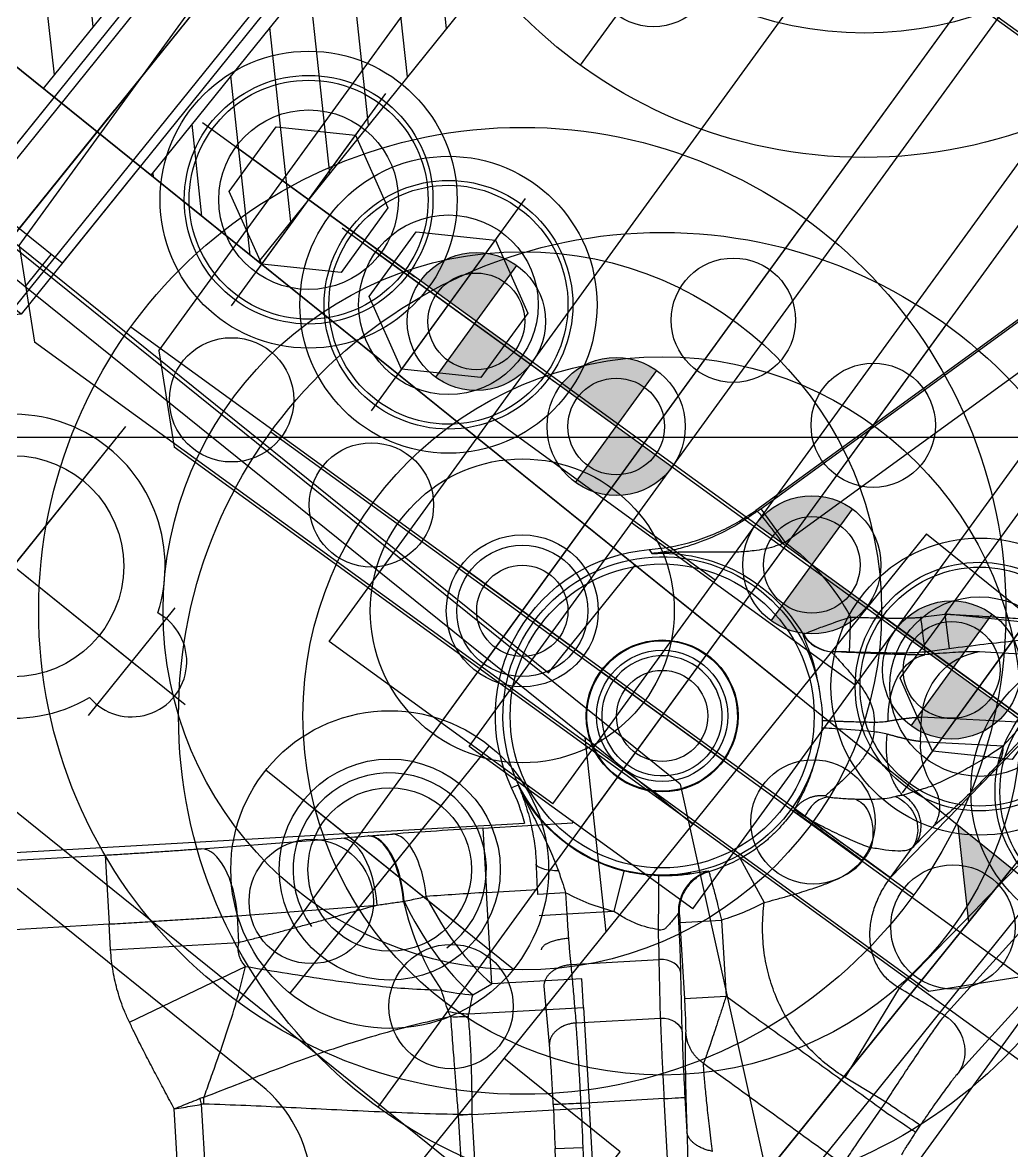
# Model space of a CAD drawing. Header units: millimetres. Extents: x 10462777 to 22643323, y 453826 to 1389191.
# Drawn here: x 11287821.9 to 11287893.5, y 585017.6 to 585099.3 of the extents above; entities that cross this region are included whole.
import ezdxf
from ezdxf.enums import TextEntityAlignment as Align

# ---------------------------------------------------------------- set-up
doc = ezdxf.new("R2010")
doc.units = ezdxf.units.MM
doc.header["$LTSCALE"] = 200
doc.header["$MEASUREMENT"] = 0
for name, pattern in [('CENTER', [2, 1.25, -0.25, 0.25, -0.25]), ('HIDDEN', [3.75, 2.5, -1.25]), ('PHANTOM', [2.5, 1.25, -0.25, 0.25, -0.25, 0.25, -0.25])]:
    doc.linetypes.add(name, pattern=pattern)
doc.layers.get('0').update_dxf_attribs({"linetype": 'CONTINUOUS'})
for name, color, linetype in [('1', 1, 'CENTER'), ('1 Center', 1, 'CENTER'), ('BOM', 6, 'CONTINUOUS'), ('BOM-T', 4, 'CONTINUOUS'), ('CENTER', 1, 'CONTINUOUS'), ('CL', 3, 'CONTINUOUS'), ('DR1438-001-003-000', 7, 'CONTINUOUS'), ('DR1438-001-003-001', 7, 'CONTINUOUS'), ('DR1438-001-004-000', 7, 'CONTINUOUS'), ('DR1438-001-008-000', 7, 'CONTINUOUS'), ('DR1438-001-009-000', 7, 'CONTINUOUS'), ('DR1501-002-005-002', 7, 'CONTINUOUS'), ('HIDDEN', 7, 'HIDDEN'), ('HL', 2, 'HIDDEN'), ('THIN', 3, 'CONTINUOUS')]:
    doc.layers.add(name, color=color, linetype=linetype)
doc.layers.add('LAYOUT', color=8, linetype='CONTINUOUS', lineweight=25)
doc.styles.get("Standard").update_dxf_attribs({"font": 'SYMBOL'})

# ---------------------------------------------------------------- blocks, each defined once
blk = doc.blocks.new('A$C0CF62632')
at = {"layer": '1 Center', "ltscale": 0.5}
blk.add_line((0, 457.593), (981.751, 457.593), dxfattribs=at)
blk.add_line((0, 457.593), (981.751, 457.593), dxfattribs=at)
blk = doc.blocks.new('A$C33154A40')
at = {"layer": 'DR1438-001-003-001'}
h = blk.add_hatch(color=256, dxfattribs=at)
h.paths.add_polyline_path([(62, 32.561), (62, 27.561), (67, 27.561)])
h.paths.add_polyline_path([(104, 32.561), (99, 27.561), (104, 27.561)])
at = {"layer": 'DR1438-001-003-000'}
for p, q in [((12, 27.561, 41.999), (104, 27.561, 41.999)), ((104, 27.561, 41.999), (104, 2.561, 41.999)), ((62, 25.061, 41.999), (104, 25.061, 41.999))]:
    blk.add_line(p, q, dxfattribs=at)
at = {"layer": 'DR1438-001-003-001'}
for p, q in [((62, 122.561, 41.999), (62, 27.561, 41.999)), ((94, 122.561, 41.999), (94, 62.561, 41.999)), ((104, 122.561, 41.999), (104, 27.561, 41.999)), ((94, 62.561, 41.999), (104, 62.561, 41.999)), ((104, 32.561, 41.999), (99, 27.561, 41.999)), ((62, 27.561, 41.999), (104, 27.561, 41.999)), ((62, 27.561, 41.999), (104, 27.561, 41.999))]:
    blk.add_line(p, q, dxfattribs=at)
at = {"layer": 'DR1438-001-003-001', "color": 1, "linetype": 'CENTER'}
for p, q in [((75.7, 86.001, 41.999), (75.7, 109.269, 41.999)), ((87.562, 97.561, 41.999), (64.945, 97.561, 41.999)), ((75.7, 69.561, 41.999), (75.7, 55.561, 41.999)), ((68.7, 62.561, 41.999), (82.7, 62.561, 41.999))]:
    blk.add_line(p, q, dxfattribs=at)
at = {"layer": 'DR1438-001-003-001'}
for centre, radius in [((75.7, 97.561, 41.999), 8), ((75.7, 62.561, 41.999), 5.917)]:
    blk.add_circle(centre, radius, dxfattribs=at)
at = {"layer": 'DR1438-001-003-001', "color": 2, "linetype": 'HIDDEN'}
blk.add_arc((75.7, 62.561, 41.999), 7, 255, 165, dxfattribs=at)
blk = doc.blocks.new('A$C62312D5F')
at = {"layer": 'DR1438-001-004-000'}
for p, q in [((93.7, 50.061, 41.999), (93.7, 145.061, 41.999)), ((57.7, 60.061, 41.999), (57.7, 135.061, 41.999)), ((93.7, 50.061, 41.999), (73.7, 25.061, 41.999))]:
    blk.add_line(p, q, dxfattribs=at)
at = {"layer": 'DR1438-001-004-000', "color": 1, "linetype": 'CENTER'}
for p, q in [((75.7, 81.561, 41.999), (75.7, 110.561, 41.999)), ((62.7, 97.561, 41.999), (88.7, 97.561, 41.999)), ((80.7, 86.561, 41.999), (70.7, 86.561, 41.999))]:
    blk.add_line(p, q, dxfattribs=at)
at = {"layer": 'DR1438-001-004-000', "color": 1}
for p, q in [((75.7, 74.061, 41.999), (75.7, 51.061, 41.999)), ((64.2, 62.561, 41.999), (87.2, 62.561, 41.999))]:
    blk.add_line(p, q, dxfattribs=at)
at = {"layer": 'DR1438-001-004-000'}
for centre, radius in [((75.7, 97.561, 41.999), 8), ((75.7, 62.561, 41.999), 11.5), ((75.7, 62.561, 41.999), 8)]:
    blk.add_circle(centre, radius, dxfattribs=at)
at = {"layer": 'DR1438-001-004-000', "color": 0}
blk.add_arc((75.7, 97.561, 41.999), 11, 290.95136, 249.04864, dxfattribs=at)
at = {"layer": 'DR1438-001-004-000'}
for centre, radius, start, end in [((75.7, 86.561, 41.999), 4, 169.52432, 10.47568), ((47.7, 60.061, 41.999), 10, 270, 0)]:
    blk.add_arc(centre, radius, start, end, dxfattribs=at)
at = {"layer": 'DR1438-001-003-000'}
blk.add_blockref('A$C33154A40', (0, 0), dxfattribs=at)
blk = doc.blocks.new('A$C64415E36')
at = {"layer": 'DR1438-001-009-000'}
h = blk.add_hatch(dxfattribs=at)
h.set_pattern_fill('ANSI31', color=3)
h.set_pattern_definition([(45, (-38823.7765, -495.9302), (-2.24506403, 2.24506403), [])])
h.paths.add_polyline_path([(0, 100), (0, 90), (25, 90), (25, 100)])
h.paths.add_polyline_path([(0, 20), (25, 20), (25, 80), (0, 80)])
h.paths.add_polyline_path([(25, 0), (25, 10), (0, 10), (0, 0)])
for p, q in [((0, 0), (0, 100)), ((25, 0), (0, 0))]:
    blk.add_line(p, q, dxfattribs=at)
at = {"layer": 'DR1438-001-009-000', "color": 2, "linetype": 'HIDDEN'}
for p, q in [((25, 20), (0, 20)), ((25, 10), (0, 10))]:
    blk.add_line(p, q, dxfattribs=at)
at = {"layer": 'DR1438-001-009-000', "color": 1, "linetype": 'CENTER'}
blk.add_line((0, 15), (25, 15), dxfattribs=at)
blk = doc.blocks.new('MCLBM1')
at = {"layer": 'BOM', "color": 0}
blk.add_circle((0, 0), 0.5, dxfattribs=at)
at = {"flags": 10}
blk.add_attdef('BM', text='', height=0.5, dxfattribs=at).set_placement((0, 0), align=Align.MIDDLE)
at = {"flags": 9}
for tag, p in [('NAME', (0, -1)), ('ENAME', (0, -2)), ('SPEC', (0, -3)), ('MATERIAL', (0, -4)), ('REMARK', (0, -5)), ('WEIGHT', (0, -6)), ('PRICE', (0, -7)), ('USER1', (0, -8)), ('USER2', (0, -9)), ('USER3', (0, -10)), ('USER4', (0, -11)), ('USER5', (0, -12)), ('USER6', (0, -13))]:
    blk.add_attdef(tag, p, '', height=0.5, dxfattribs=at)
blk = doc.blocks.new('A$C655773BF')
for p, q in [((0.5, 2), (0.5, 15)), ((62.323, 12.5), (62.323, 4.5)), ((10, 8.066), (8, 10.066)), ((10, 6.934), (8, 8.934))]:
    blk.add_line(p, q)
for points in [[(10, 17), (11.6, 17), (11.6, 0), (10, 0)], [(8, 16.2), (10, 16.2), (10, 0.8), (8, 0.8)], [(8, 2), (0.5, 2), (0, 2.5), (0, 14.5), (0.5, 15), (8, 15)]]:
    blk.add_lwpolyline(points, close=True)
blk.add_lwpolyline([(11.6, 12.5), (62.323, 12.5), (63, 11.823), (63, 5.177), (62.323, 4.5), (11.6, 4.5)])
at = {"layer": 'CENTER'}
for q in [(5.732, 8.5), (63, 8.5)]:
    blk.add_line((0, 8.5), q, dxfattribs=at)
at = {"layer": 'HIDDEN'}
blk.add_line((4, 11.5), (4, 5.5), dxfattribs=at)
for points in [[(0, 11.5), (4, 11.5), (5.732, 8.5), (5.732, 8.5), (4, 5.5), (0, 5.5)], [(0, 10), (4, 10)], [(4, 7), (0, 7)]]:
    blk.add_lwpolyline(points, dxfattribs=at)
at = {"layer": 'THIN'}
for p, q in [((11.6, 11.823), (63, 11.823)), ((11.6, 5.177), (63, 5.177))]:
    blk.add_line(p, q, dxfattribs=at)
at = {"layer": 'BOM'}
for p in [(10.8, 15.3), (9, 14.66), (2.88, 13.833)]:
    blk.add_blockref('MCLBM1', p, dxfattribs=at)
at = {"layer": 'BOM-T', "color": 4}
blk.add_text('M8X1.25-55L', height=0.6, dxfattribs=at).set_placement((3.48, 13.533), align=Align.MIDDLE_LEFT)
blk = doc.blocks.new('A$C63343886')
at = {"layer": 'DR1438-001-008-000'}
for p, q in [((622.734, 434.645, 41.999), (622.734, 584.645, 41.999)), ((634.734, 434.645, 41.999), (634.734, 584.645, 41.999)), ((622.734, 444.645, 41.999), (612.734, 434.645, 41.999)), ((649.734, 434.645, 41.999), (542.734, 434.645, -18.028)), ((649.734, 434.645, 41.999), (649.734, 414.645, 41.999)), ((649.734, 414.645, 30.746), (600.234, 414.645, -8))]:
    blk.add_line(p, q, dxfattribs=at)
at = {"layer": 'DR1438-001-008-000', "color": 2, "linetype": 'HIDDEN'}
for p, q in [((634.734, 503.645, 41.999), (625.734, 503.645, 41.999)), ((625.734, 495.645, 41.999), (625.734, 503.645, 41.999)), ((622.734, 496.645, 41.999), (625.734, 496.645, 41.999)), ((634.734, 495.645, 41.999), (625.734, 495.645, 41.999))]:
    blk.add_line(p, q, dxfattribs=at)
at = {"layer": 'DR1438-001-008-000', "color": 1, "linetype": 'CENTER'}
blk.add_line((620.734, 499.645, 41.999), (636.734, 499.645, 41.999), dxfattribs=at)
at = {"layer": 'DR1438-001-008-000', "color": 2, "linetype": 'HIDDEN', "elevation": -18.028}
blk.add_lwpolyline([(583.484, 434.645), (583.484, 423.845), (600.984, 423.845), (600.984, 434.645)], dxfattribs=at)
at = {"rotation": 180}
blk.add_blockref('A$C655773BF', (683.334, 508.145, 41.514), dxfattribs=at)
at = {"layer": 'DR1438-001-003-000'}
blk.add_blockref('A$C62312D5F', (530.734, 387.084, -41.999), dxfattribs=at)
at = {"layer": 'DR1438-001-009-000'}
blk.add_blockref('A$C64415E36', (634.734, 484.645, 41.999), dxfattribs=at)
blk = doc.blocks.new('A$C321A0869')
at = {"layer": '1', "color": 155, "linetype": 'Continuous'}
for p, q in [((377.622, 286.023), (364.742, 246.381)), ((364.961, 246.689), (377.352, 284.823)), ((380.218, 283.892), (367.828, 245.758)), ((380.218, 283.892), (380.218, 248.347)), ((388.848, 250.838), (383.855, 247.596)), ((378.934, 247.128), (380.218, 248.347)), ((380.218, 248.347), (381.947, 246.525)), ((364.961, 246.689), (367.828, 245.758)), ((380.663, 245.306), (381.947, 246.525)), ((380.782, 245.123), (380.663, 245.306)), ((389.516, 245.383), (383.254, 241.316)), ((388.255, 230.607), (390.414, 245.777)), ((389.516, 245.383), (389.245, 243.116)), ((389.998, 244.065), (389.727, 241.798)), ((384.209, 239.846), (389.245, 243.116)), ((398.701, 238.074), (397.284, 224.823)), ((401.949, 235.354), (400.532, 222.103)), ((401.949, 206.072), (401.949, 235.354)), ((388.255, 230.607), (388.255, 233.265)), ((385.906, 230.607), (388.255, 230.607)), ((362.55, 230.365), (363.649, 230.365)), ((373.45, 230.365), (372.351, 230.365)), ((378.643, 225.329), (381.915, 223.781)), ((394.103, 216.965), (393.474, 224.505)), ((377.83, 219.022), (380.165, 220.932)), ((380.165, 220.932), (383.669, 216.648)), ((362.267, 216.165), (367.324, 220.304)), ((367.324, 220.304), (367.22, 220.431)), ((372.36, 219.652), (373.497, 216.858)), ((377.354, 219.483), (377.425, 219.484)), ((377.83, 219.022), (381.335, 214.738)), ((364.51, 218.214), (325.019, 185.891)), ((373.497, 216.858), (370.854, 214.696)), ((383.669, 216.648), (381.335, 214.738)), ((397.516, 217.25), (394.103, 216.965)), ((397.537, 216.648), (397.516, 217.25)), ((400.528, 217.358), (400.549, 216.756)), ((362.267, 216.165), (365.225, 212.552)), ((369.867, 215.902), (368.311, 214.629)), ((369.867, 215.902), (370.854, 214.696)), ((373.222, 211.918), (378.183, 215.977)), ((380.749, 212.594), (378.183, 215.977)), ((382.61, 212.701), (380.043, 216.085)), ((365.225, 212.552), (368.092, 214.898)), ((370.854, 214.696), (369.298, 213.423)), ((369.422, 207.423), (365.225, 212.552)), ((376.013, 208.719), (380.749, 212.594)), ((374.479, 211.562), (369.422, 207.423)), ((375.795, 209.954), (374.479, 211.562)), ((346.656, 202.993), (354.386, 209.56)), ((369.358, 204.686), (375.795, 209.954)), ((375.795, 209.954), (380.407, 204.319)), ((385.559, 208.984), (387.139, 207.053)), ((384.392, 208.029), (379.727, 204.213)), ((393.279, 197.167), (384.392, 208.029)), ((351.619, 200.598), (359.349, 207.165)), ((368.765, 205.975), (369.422, 207.423)), ((373.829, 198.935), (380.407, 204.319)), ((398.505, 182.208), (380.407, 204.319)), ((380.126, 200.473), (381.705, 201.718)), ((381.705, 201.718), (385.668, 196.693)), ((352.842, 199.104), (351.619, 200.598)), ((384.089, 195.448), (380.126, 200.473)), ((345.648, 193.216), (352.842, 199.104)), ((373.829, 198.935), (373.059, 198.304)), ((391.927, 176.823), (373.829, 198.935)), ((323.818, 184.223), (341.298, 198.53)), ((341.298, 198.53), (344.463, 194.663)), ((349.834, 189.767), (354.252, 197.973)), ((391.155, 176.195), (373.059, 198.304)), ((326.983, 180.356), (344.463, 194.663)), ((345.648, 193.216), (344.463, 194.663)), ((376.643, 164.7), (357.547, 188.03)), ((375.085, 163.461), (356.146, 186.6))]:
    blk.add_line(p, q, dxfattribs=at)
at = {"layer": '1', "color": 155, "linetype": 'Continuous', "extrusion": (0, 0, -1)}
for radius, start, end in [(15.394, 89.35894, 116.31723), (11.52, 157.86089, 134.53279), (11.774, 50.36092, 113.98689), (12.072, 298.51518, 49.58255), (5.45, 0, 180), (5.45, 180, 0), (4.351, 180, 0), (11.774, 205.32162, 217.33686), (15.394, 205.32171, 217.79241), (11.566, 247.8558, 298.30286), (14.582, 247.85479, 262.6435)]:
    blk.add_arc((-368, 230.365), radius, start, end, dxfattribs=at)
at = {"layer": '1', "color": 155, "linetype": 'Continuous'}
blk.add_arc((368, 230.365), 4.351, 0, 180, dxfattribs=at)
for centre, major_axis, ratio, start_param, end_param in [((387.314, 243.953), (-2.74, 4.219), 0.962309, 0.190372, 1.570796), ((388.269, 242.482), (2.74, -4.219), 0.962309, 4.712389, 5.38677), ((362.597, 215.762), (11.549, 9.453), 0.034899, 1.570796, 2.025288), ((378.876, 215.13), (1.202, 0.912), 0.725263, 0.050713, 1.597488), ((360.395, 208.108), (-3.232, 3.815), 0.438738, 4.773952, 6.244339), ((365.445, 212.283), (7.699, 6.302), 0.034899, 1.570796, 2.025288), ((385.736, 209.128), (4.14, -5.059), 0.034899, 3.900241, 4.712328), ((359.034, 206.953), (-3.237, 3.811), 0.461193, 4.728123, 6.243843), ((361.511, 214.838), (11.59, 9.486), 0.034899, 2.044368, 2.050452), ((359.095, 207.005), (-3.236, 3.812), 0.45579, 4.728246, 6.243966), ((357.551, 205.693), (-3.237, 3.811), 0.464773, 4.703868, 6.24376), ((364.81, 213.058), (-9.106, 4.132), 0.425862, 1.438761, 2.282138), ((364.502, 211.184), (7.727, 6.324), 0.034899, 2.044368, 2.050452), ((364.153, 211.61), (-7.774, 6.29), 0.457183, 1.500727, 2.242108), ((364.153, 211.61), (-9.106, 4.132), 0.425862, 1.389599, 2.282138), ((364.153, 211.61), (-9.081, -4.188), 0.716959, 1.524993, 1.754665), ((364.746, 210.321), (-9.089, -4.17), 0.71678, 1.60608, 1.756082), ((364.918, 210.045), (-7.605, -6.493), 0.711986, 1.428133, 1.55601), ((349.821, 199.126), (-3.237, 3.811), 0.464773, 4.703868, 6.24376), ((373.793, 198.978), (-7.913, -6.114), 0.002808, 1.47125, 1.570875), ((356.777, 187.4), (7.846, -6.2), 0.097211, 1.549456, 1.592136), ((356.892, 187.505), (5.63, -8.265), 0.099123, 1.579535, 1.627496)]:
    blk.add_ellipse(centre, major_axis=major_axis, ratio=ratio, start_param=start_param, end_param=end_param, dxfattribs=at)
for points, knots in [([(380.218, 248.347), (380.529, 248.549), (381.095, 248.917), (382.197, 249.628), (383.477, 250.442), (384.88, 251.319), (386.057, 252.038), (386.989, 252.588), (387.665, 252.967), (388.113, 253.193), (388.208, 253.21), (388.255, 253.219)], [0, 0, 0, 0, 0.083326, 0.151672, 0.297407, 0.434564, 0.562079, 0.68028, 0.791298, 0.896614, 1, 1, 1, 1]), ([(374.825, 244.163), (375.184, 244.404), (375.9, 244.89), (376.785, 245.506), (377.485, 246.006), (378.002, 246.385), (378.425, 246.706), (378.741, 246.959), (378.894, 247.09), (378.934, 247.128)], [0, 0, 0, 0, 0.25, 0.5, 0.625, 0.75, 0.875, 0.9375, 1, 1, 1, 1]), ([(378.934, 247.128), (379.373, 246.666), (379.809, 246.206), (380.444, 245.537), (380.641, 245.33), (380.663, 245.306)], [0, 0, 0, 0, 0.5, 0.5, 1, 1, 1, 1]), ([(360.173, 239.556), (360.599, 239.944), (361.444, 240.712), (362.525, 242.025), (363.442, 243.414), (364.197, 244.865), (364.561, 245.879), (364.742, 246.381)], [0, 0, 0, 0, 0.2077, 0.411545, 0.61154, 0.80769, 1, 1, 1, 1]), ([(364.863, 246.384), (364.772, 246.114), (364.58, 245.548), (364.084, 244.34), (363.252, 242.734), (362.277, 241.346), (361.336, 240.24), (360.782, 239.711), (360.489, 239.432)], [0, 0, 0, 0, 0.079428, 0.166971, 0.378119, 0.652245, 0.816326, 1, 1, 1, 1]), ([(364.863, 246.384), (364.906, 246.401), (365.216, 246.337), (366.32, 246.031), (367.075, 245.8), (367.727, 245.59)], [0, 0, 0, 0, 0.5, 0.5, 1, 1, 1, 1]), ([(367.727, 245.59), (367.6, 245.397), (367.341, 245.001), (366.875, 244.456), (366.273, 243.849), (365.49, 243.19), (364.202, 242.231), (362.891, 241.319), (361.536, 240.302), (360.872, 239.75), (360.489, 239.432)], [0, 0, 0, 0, 0.06785, 0.139243, 0.21457, 0.328997, 0.45797, 0.723164, 0.840346, 1, 1, 1, 1]), ([(376.225, 242.078), (377.079, 242.661), (378.326, 243.514), (379.812, 244.585), (380.42, 245.1), (380.663, 245.306)], [0, 0, 0, 0, 0.564953, 0.825736, 1, 1, 1, 1]), ([(380.782, 245.123), (380.747, 245.096), (380.679, 245.045), (380.491, 244.905), (380.182, 244.678), (379.716, 244.349), (378.867, 243.764), (377.381, 242.767), (375.999, 241.861), (375.193, 241.333)], [0, 0, 0, 0, 0.03782, 0.074088, 0.153058, 0.246011, 0.354238, 0.623923, 1, 1, 1, 1]), ([(381.447, 239.665), (380.8, 240.509), (380.271, 241.615), (380.005, 243.685), (380.281, 244.588), (380.782, 245.123)], [0, 0, 0, 0, 0.5, 0.5, 1, 1, 1, 1]), ([(372.802, 241.159), (372.822, 241.197), (372.864, 241.272), (373.049, 241.576), (373.422, 242.159), (373.955, 242.946), (374.439, 243.633), (374.696, 243.986), (374.825, 244.163)], [0, 0, 0, 0, 0.121774, 0.247363, 0.495462, 0.746085, 0.872821, 1, 1, 1, 1]), ([(389.245, 243.116), (388.85, 241.924), (388.443, 240.984), (387.629, 239.257), (387.219, 238.491), (386.808, 237.789)], [0, 0, 0, 0, 0.5, 0.5, 1, 1, 1, 1]), ([(375.193, 241.333), (375.206, 241.346), (375.231, 241.372), (375.326, 241.447), (375.455, 241.544), (375.647, 241.682), (375.906, 241.863), (376.118, 242.006), (376.225, 242.078)], [0, 0, 0, 0, 0.13388, 0.270339, 0.410302, 0.553786, 0.774827, 1, 1, 1, 1]), ([(372.787, 241.122), (372.823, 241.089), (372.895, 241.022), (373.264, 240.797), (373.888, 240.402), (374.828, 239.765), (375.667, 238.972), (376.082, 238.58)], [0, 0, 0, 0, 0.157772, 0.317783, 0.478675, 0.741848, 1, 1, 1, 1]), ([(375.191, 241.325), (375.221, 241.316), (375.281, 241.298), (375.519, 241.245), (375.899, 241.162), (376.494, 241.042), (377.288, 240.861), (378.183, 240.632), (379.111, 240.295), (380.002, 239.825), (380.494, 239.266), (380.701, 239.03)], [0, 0, 0, 0, 0.074587, 0.150733, 0.228472, 0.346186, 0.480494, 0.614614, 0.749911, 0.894774, 1, 1, 1, 1]), ([(381.447, 239.665), (381.467, 239.686), (381.513, 239.733), (381.584, 239.805), (381.658, 239.881), (381.732, 239.955), (381.804, 240.027), (381.875, 240.098), (381.944, 240.166), (382.012, 240.233), (382.08, 240.299), (382.151, 240.368), (382.226, 240.44), (382.303, 240.513), (382.379, 240.585), (382.452, 240.652), (382.518, 240.713), (382.578, 240.768), (382.633, 240.818), (382.683, 240.863), (382.729, 240.903), (382.771, 240.939), (382.809, 240.972), (382.843, 241.001), (382.872, 241.026), (382.898, 241.047), (382.922, 241.067), (382.943, 241.084), (382.964, 241.101), (382.984, 241.117), (383.003, 241.133), (383.023, 241.148), (383.042, 241.163), (383.06, 241.177), (383.078, 241.191), (383.096, 241.204), (383.114, 241.218), (383.132, 241.231), (383.151, 241.245), (383.171, 241.26), (383.194, 241.276), (383.219, 241.293), (383.239, 241.306), (383.251, 241.314), (383.254, 241.316)], [0, 0, 0, 0, 0.024616, 0.056604, 0.087717, 0.118959, 0.150426, 0.181882, 0.212757, 0.243204, 0.274424, 0.307696, 0.344106, 0.38268, 0.421331, 0.458834, 0.494448, 0.528009, 0.559529, 0.589029, 0.616537, 0.642039, 0.665476, 0.686782, 0.705892, 0.72284, 0.738135, 0.752414, 0.7663, 0.780107, 0.793882, 0.807661, 0.821469, 0.835278, 0.84906, 0.862947, 0.877162, 0.892076, 0.908096, 0.925626, 0.945068, 0.966817, 0.991265, 1, 1, 1, 1]), ([(380.701, 239.03), (380.833, 239.132), (381.033, 239.286), (381.277, 239.497), (381.39, 239.609), (381.447, 239.665)], [0, 0, 0, 0, 0.491061, 0.743347, 1, 1, 1, 1]), ([(384.209, 239.846), (384.208, 239.845), (384.196, 239.837), (384.172, 239.822), (384.138, 239.801), (384.104, 239.781), (384.068, 239.761), (384.03, 239.74), (383.991, 239.719), (383.947, 239.696), (383.902, 239.672), (383.855, 239.648), (383.807, 239.624), (383.757, 239.6), (383.705, 239.575), (383.651, 239.549), (383.596, 239.524), (383.539, 239.498), (383.478, 239.471), (383.41, 239.441), (383.335, 239.409), (383.252, 239.373), (383.164, 239.335), (383.075, 239.298), (382.99, 239.263), (382.905, 239.228), (382.821, 239.194), (382.734, 239.16), (382.645, 239.125), (382.555, 239.089), (382.463, 239.054), (382.368, 239.018), (382.272, 238.981), (382.174, 238.944), (382.072, 238.906), (382.002, 238.88), (381.966, 238.866)], [0, 0, 0, 0, 0.003479, 0.03354, 0.06243, 0.090536, 0.118252, 0.145952, 0.173715, 0.2014, 0.229027, 0.256698, 0.284404, 0.3121, 0.339823, 0.367595, 0.395245, 0.422876, 0.451516, 0.482312, 0.515662, 0.551344, 0.587994, 0.623064, 0.655777, 0.687246, 0.718341, 0.749377, 0.780468, 0.811551, 0.842626, 0.87375, 0.904815, 0.935701, 0.96722, 1, 1, 1, 1]), ([(381.082, 238.443), (380.582, 238.142), (379.798, 237.663), (378.464, 236.831), (378.017, 236.542), (377.872, 236.441)], [0, 0, 0, 0, 0.5, 0.5, 1, 1, 1, 1]), ([(381.082, 238.443), (381.167, 238.281), (381.354, 237.928), (381.505, 237.324), (381.589, 236.604), (381.552, 235.807), (381.433, 234.969), (381.297, 234.209), (381.155, 233.544), (381.037, 233), (380.989, 232.767), (380.965, 232.654)], [0, 0, 0, 0, 0.067964, 0.148393, 0.245591, 0.378407, 0.511832, 0.648684, 0.766857, 0.887575, 1, 1, 1, 1]), ([(385.447, 235.954), (385.572, 236.116), (385.839, 236.46), (386.221, 236.982), (386.571, 237.459), (386.73, 237.679), (386.808, 237.789)], [0, 0, 0, 0, 0.225897, 0.481872, 0.743409, 1, 1, 1, 1]), ([(382.779, 233.666), (383.031, 233.839), (383.532, 234.183), (384.166, 234.664), (384.698, 235.124), (384.949, 235.412), (385.074, 235.556)], [0, 0, 0, 0, 0.251189, 0.498717, 0.748731, 1, 1, 1, 1]), ([(385.074, 235.556), (385.131, 235.627), (385.243, 235.766), (385.38, 235.892), (385.447, 235.954)], [0, 0, 0, 0, 0.509982, 1, 1, 1, 1]), ([(385.074, 235.556), (385.712, 235.712), (386.589, 235.609), (387.905, 234.662), (388.244, 233.888), (388.255, 233.265)], [0, 0, 0, 0, 0.5, 0.5, 1, 1, 1, 1]), ([(379.728, 230.535), (379.712, 230.649), (379.68, 230.88), (379.607, 231.428), (379.467, 232.225), (379.221, 233.297), (378.852, 234.243), (378.671, 234.706)], [0, 0, 0, 0, 0.158807, 0.322597, 0.493952, 0.751817, 1, 1, 1, 1]), ([(382.779, 233.666), (383.162, 233.847), (383.82, 233.785), (385.099, 232.889), (385.614, 232.129), (385.832, 231.523)], [0, 0, 0, 0, 0.5, 0.5, 1, 1, 1, 1]), ([(381.204, 232.697), (381.319, 232.759), (381.565, 232.892), (381.98, 233.15), (382.403, 233.417), (382.656, 233.584), (382.779, 233.666)], [0, 0, 0, 0, 0.223684, 0.480353, 0.745612, 1, 1, 1, 1]), ([(388.255, 233.265), (388.223, 233.176), (388.161, 233.004), (387.91, 232.739), (387.494, 232.416), (386.843, 232.023), (386.166, 231.688), (385.832, 231.523)], [0, 0, 0, 0, 0.174938, 0.340392, 0.496385, 0.751893, 1, 1, 1, 1]), ([(381.204, 232.697), (380.984, 232.515), (380.783, 232.23), (380.559, 231.469), (380.543, 230.994), (380.637, 230.529)], [0, 0, 0, 0, 0.5, 0.5, 1, 1, 1, 1]), ([(380.637, 230.529), (380.792, 230.545), (381.133, 230.58), (381.763, 230.664), (382.472, 230.771), (383.437, 230.938), (384.426, 231.145), (385.294, 231.363), (385.658, 231.471), (385.832, 231.523)], [0, 0, 0, 0, 0.112435, 0.248093, 0.373234, 0.498865, 0.749359, 0.879676, 1, 1, 1, 1]), ([(379.728, 230.535), (379.745, 230.522), (379.78, 230.497), (379.968, 230.491), (380.243, 230.502), (380.505, 230.52), (380.637, 230.529)], [0, 0, 0, 0, 0.247804, 0.496921, 0.747618, 1, 1, 1, 1]), ([(393.474, 224.505), (393.356, 224.49), (393.069, 224.466), (392.623, 224.478), (392.142, 224.55), (391.683, 224.678), (391.242, 224.858), (390.822, 225.089), (390.427, 225.367), (390.058, 225.69), (389.719, 226.053), (389.41, 226.456), (389.133, 226.894), (388.892, 227.363), (388.687, 227.859), (388.518, 228.384), (388.388, 228.937), (388.296, 229.524), (388.254, 230.085), (388.252, 230.45), (388.255, 230.607)], [0, 0, 0, 0, 0.04152, 0.100873, 0.156978, 0.212835, 0.268183, 0.323489, 0.37875, 0.433797, 0.488967, 0.544603, 0.600587, 0.656781, 0.71326, 0.770349, 0.828758, 0.88921, 0.952417, 1, 1, 1, 1]), ([(379.729, 230.365), (379.726, 230.158), (379.721, 229.75), (379.672, 229.073), (379.597, 228.48), (379.504, 227.962), (379.368, 227.321), (379.169, 226.622), (378.886, 225.865), (378.723, 225.505), (378.643, 225.329)], [0, 0, 0, 0, 0.115349, 0.227625, 0.389208, 0.46651, 0.541858, 0.780039, 0.891938, 1, 1, 1, 1]), ([(381.915, 223.781), (382.088, 223.992), (382.458, 224.444), (383.124, 225.274), (383.837, 226.21), (384.518, 227.16), (385.038, 227.964), (385.425, 228.661), (385.693, 229.284), (385.863, 229.858), (385.893, 230.241), (385.907, 230.418)], [0, 0, 0, 0, 0.099017, 0.211859, 0.388678, 0.537896, 0.664161, 0.770921, 0.860669, 0.935462, 1, 1, 1, 1]), ([(397.516, 217.25), (397.491, 217.733), (397.438, 218.762), (397.369, 220.345), (397.323, 221.6), (397.292, 222.731), (397.274, 223.611), (397.272, 224.371), (397.28, 224.683), (397.284, 224.823)], [0, 0, 0, 0, 0.147311, 0.313901, 0.49975, 0.578989, 0.749855, 0.888125, 1, 1, 1, 1]), ([(397.284, 224.823), (398.084, 224.872), (398.906, 224.604), (400.113, 223.594), (400.49, 222.857), (400.532, 222.103)], [0, 0, 0, 0, 0.5, 0.5, 1, 1, 1, 1]), ([(374.581, 220.857), (374.711, 220.949), (374.985, 221.144), (375.402, 221.469), (375.836, 221.833), (376.266, 222.227), (376.664, 222.619), (376.988, 222.953), (377.217, 223.187), (377.269, 223.215), (377.296, 223.23)], [0, 0, 0, 0, 0.075335, 0.159631, 0.258874, 0.375314, 0.512272, 0.667132, 0.831401, 1, 1, 1, 1]), ([(377.362, 223.224), (377.351, 223.225), (377.329, 223.227), (377.307, 223.229), (377.296, 223.23)], [0, 0, 0, 0, 0.499703, 1, 1, 1, 1]), ([(377.362, 223.224), (377.387, 223.205), (377.44, 223.166), (377.742, 222.924), (378.242, 222.521), (379.049, 221.861), (379.763, 221.266), (380.165, 220.932)], [0, 0, 0, 0, 0.161933, 0.328853, 0.500772, 0.719079, 1, 1, 1, 1]), ([(374.581, 220.857), (374.221, 220.622), (373.514, 220.159), (372.74, 219.819), (372.36, 219.652)], [0, 0, 0, 0, 0.509132, 1, 1, 1, 1]), ([(376.866, 217.683), (376.435, 218.314), (375.826, 219.189), (374.878, 220.506), (374.613, 220.845), (374.581, 220.857)], [0, 0, 0, 0, 0.5, 0.5, 1, 1, 1, 1]), ([(362.516, 220.181), (362.756, 220.035), (363.219, 219.754), (364.067, 219.157), (365.007, 218.396), (365.906, 217.52), (366.531, 216.826), (366.815, 216.477), (366.935, 216.329)], [0, 0, 0, 0, 0.161284, 0.311234, 0.579072, 0.807317, 0.918139, 1, 1, 1, 1]), ([(362.516, 220.181), (363.113, 219.856), (364.134, 219.301), (365.711, 218.506), (367.124, 217.782), (368.082, 217.162), (368.519, 216.879)], [0, 0, 0, 0, 0.303323, 0.518451, 0.780435, 1, 1, 1, 1]), ([(377.354, 219.483), (377.35, 219.455), (377.342, 219.395), (377.316, 219.08), (377.303, 218.737), (377.286, 218.425), (377.252, 218.155), (377.189, 217.931), (377.06, 217.746), (376.929, 217.703), (376.866, 217.683)], [0, 0, 0, 0, 0.173248, 0.362275, 0.520854, 0.652036, 0.762332, 0.85516, 0.930465, 1, 1, 1, 1]), ([(377.425, 219.484), (377.435, 219.477), (377.455, 219.461), (377.553, 219.351), (377.681, 219.203), (377.78, 219.082), (377.83, 219.022)], [0, 0, 0, 0, 0.246755, 0.496161, 0.747761, 1, 1, 1, 1]), ([(376.866, 217.683), (376.625, 217.566), (376.134, 217.328), (375.32, 217.082), (374.436, 216.91), (373.814, 216.876), (373.497, 216.858)], [0, 0, 0, 0, 0.228847, 0.46761, 0.728174, 1, 1, 1, 1]), ([(378.183, 215.977), (377.99, 216.235), (377.609, 216.741), (377.111, 217.373), (376.866, 217.683)], [0, 0, 0, 0, 0.508433, 1, 1, 1, 1]), ([(368.519, 216.879), (368.202, 216.657), (367.839, 216.451), (367.244, 216.239), (367.026, 216.24), (366.935, 216.329)], [0, 0, 0, 0, 0.5, 0.5, 1, 1, 1, 1]), ([(383.669, 216.648), (383.762, 216.364), (383.946, 215.799), (384.296, 214.715), (384.687, 213.484), (384.976, 212.542), (385.131, 212.016), (385.174, 211.857), (385.195, 211.778)], [0, 0, 0, 0, 0.131384, 0.261635, 0.515726, 0.761005, 0.881932, 1, 1, 1, 1]), ([(400.528, 217.358), (400.488, 217.356), (400.146, 217.344), (399.038, 217.304), (398.279, 217.277), (397.516, 217.25)], [0, 0, 0, 0, 0.5, 0.5, 1, 1, 1, 1]), ([(397.537, 216.648), (398.301, 216.675), (399.06, 216.702), (400.167, 216.742), (400.509, 216.754), (400.549, 216.756)], [0, 0, 0, 0, 0.5, 0.5, 1, 1, 1, 1]), ([(397.686, 211.778), (397.68, 211.846), (397.667, 212.006), (397.644, 212.428), (397.622, 212.977), (397.594, 213.832), (397.564, 215.032), (397.546, 216.136), (397.537, 216.648)], [0, 0, 0, 0, 0.106464, 0.2505, 0.399077, 0.500944, 0.768463, 1, 1, 1, 1]), ([(370.854, 214.696), (371.044, 214.466), (371.424, 214.002), (371.793, 213.566), (371.978, 213.346)], [0, 0, 0, 0, 0.497295, 1, 1, 1, 1]), ([(371.978, 213.346), (372.204, 213.082), (372.66, 212.548), (373.033, 212.129), (373.222, 211.918)], [0, 0, 0, 0, 0.493972, 1, 1, 1, 1]), ([(380.749, 212.594), (380.951, 212.332), (381.351, 211.816), (382.062, 210.915), (382.816, 209.971), (383.598, 209.002), (384.129, 208.351), (384.392, 208.029)], [0, 0, 0, 0, 0.209416, 0.414124, 0.614123, 0.809415, 1, 1, 1, 1]), ([(389.474, 206.997), (389.301, 207.181), (388.923, 207.587), (388.366, 208.187), (387.814, 208.787), (387.305, 209.344), (386.838, 209.861), (386.411, 210.34), (386.024, 210.782), (385.677, 211.185), (385.399, 211.52), (385.253, 211.702), (385.195, 211.778)], [0, 0, 0, 0, 0.08626, 0.191894, 0.294639, 0.3954, 0.495133, 0.594905, 0.696032, 0.799934, 0.908128, 1, 1, 1, 1]), ([(379.727, 204.213), (379.471, 204.532), (378.95, 205.18), (378.168, 206.139), (377.398, 207.073), (376.657, 207.961), (376.23, 208.464), (376.013, 208.719)], [0, 0, 0, 0, 0.187923, 0.381874, 0.581879, 0.787912, 1, 1, 1, 1]), ([(387.139, 207.053), (387.311, 206.84), (387.797, 206.218), (388.587, 205.129), (389.509, 203.742), (390.439, 202.234), (391.378, 200.617), (392.326, 198.915), (392.959, 197.754), (393.279, 197.167), (393.279, 197.167)], [0, 0, 0, 0, 0.073685, 0.211548, 0.356158, 0.508079, 0.667126, 0.831988, 0.999997, 1, 1, 1, 1]), ([(378.152, 202.963), (378.026, 203.121), (377.772, 203.439), (377.267, 204.064), (376.648, 204.819), (376.075, 205.505), (375.655, 205.999), (375.466, 206.218), (375.372, 206.327)], [0, 0, 0, 0, 0.124402, 0.250021, 0.499814, 0.749713, 0.87521, 1, 1, 1, 1]), ([(354.252, 197.973), (355.163, 198.43), (356.981, 199.344), (359.334, 200.541), (361.304, 201.594), (362.964, 202.528), (364.807, 203.631), (366.073, 204.473), (366.737, 204.915)], [0, 0, 0, 0, 0.220773, 0.44113, 0.55708, 0.6873, 0.836035, 1, 1, 1, 1]), ([(373.811, 198.957), (373.543, 199.323), (373.015, 200.043), (372.237, 201.078), (371.356, 202.219), (370.386, 203.431), (369.746, 204.169), (369.428, 204.535)], [0, 0, 0, 0, 0.17242, 0.339375, 0.500881, 0.752204, 1, 1, 1, 1]), ([(368.413, 203.762), (367.894, 203.174), (366.847, 201.987), (364.866, 199.561), (363.007, 197.06), (361.26, 194.503), (359.988, 192.569), (358.706, 190.574), (357.834, 189.219), (357.391, 188.531)], [0, 0, 0, 0, 0.12752, 0.257375, 0.50816, 0.628934, 0.749695, 0.872952, 1, 1, 1, 1]), ([(373.024, 198.348), (372.73, 198.692), (372.15, 199.37), (371.309, 200.359), (370.371, 201.462), (369.363, 202.65), (368.728, 203.393), (368.413, 203.762)], [0, 0, 0, 0, 0.171351, 0.338967, 0.501243, 0.752213, 1, 1, 1, 1]), ([(379.727, 204.213), (379.362, 203.923), (378.938, 203.586), (378.328, 203.101), (378.165, 202.972), (378.152, 202.963)], [0, 0, 0, 0, 0.5, 0.5, 1, 1, 1, 1]), ([(357.391, 188.531), (357.267, 188.956), (357.017, 189.812), (356.532, 191.478), (355.926, 193.476), (355.153, 195.781), (354.554, 197.238), (354.252, 197.973)], [0, 0, 0, 0, 0.130617, 0.26314, 0.514882, 0.755125, 1, 1, 1, 1])]:
    blk.add_open_spline(points, degree=3, knots=knots, dxfattribs=at)
for points, degree in [([(381.947, 246.525), (382.567, 247.113), (383.814, 248.282), (385.566, 249.876), (386.985, 251.101), (387.431, 251.414), (387.473, 251.397)], 3), ([(383.855, 247.596), (383.745, 247.525), (383.485, 247.343), (382.959, 246.942), (382.344, 246.447), (381.613, 245.837), (381.07, 245.372), (380.782, 245.123)], 3), ([(364.742, 246.381), (364.863, 246.384)], 1), ([(364.863, 246.384), (364.912, 246.536), (364.961, 246.689)], 2), ([(367.828, 245.758), (367.794, 245.702), (367.76, 245.646), (367.727, 245.59)], 3), ([(372.787, 241.122), (373.521, 240.797), (374.52, 240.881), (375.191, 241.325)], 3), ([(372.787, 241.122), (372.792, 241.135), (372.797, 241.147), (372.802, 241.159)], 3), ([(372.802, 241.159), (373.584, 240.806), (374.569, 240.929), (375.193, 241.333)], 3), ([(375.193, 241.333), (375.192, 241.332), (375.191, 241.329), (375.19, 241.327), (375.191, 241.326), (375.191, 241.325)], 3), ([(384.209, 239.846), (383.891, 240.336), (383.573, 240.826), (383.254, 241.316)], 3), ([(389.727, 241.798), (389.656, 241.215), (389.503, 240.077), (389.238, 238.469), (388.937, 236.92), (388.71, 235.928), (388.59, 235.442)], 3), ([(393.474, 224.505), (394.259, 230.025), (395.045, 235.545), (395.83, 241.065)], 3), ([(360.173, 239.556), (360.279, 239.514), (360.384, 239.473), (360.489, 239.432)], 3), ([(381.082, 238.443), (380.955, 238.639), (380.828, 238.834), (380.701, 239.03)], 3), ([(381.966, 238.866), (381.665, 238.755), (381.372, 238.603), (381.082, 238.443)], 3), ([(376.082, 238.58), (376.597, 238.042), (377.14, 237.528), (377.566, 236.911)], 3), ([(377.566, 236.911), (377.602, 236.86), (377.672, 236.757), (377.773, 236.6), (377.839, 236.495), (377.872, 236.441)], 3), ([(377.872, 236.441), (378.203, 235.897), (378.435, 235.298), (378.671, 234.706)], 3), ([(388.59, 235.442), (388.494, 235.056), (388.403, 234.243), (388.303, 233.591)], 3), ([(388.303, 233.591), (388.288, 233.494), (388.272, 233.378), (388.255, 233.265)], 3), ([(380.965, 232.654), (380.963, 232.644), (380.965, 232.628), (380.99, 232.619), (381.037, 232.626), (381.108, 232.651), (381.169, 232.68), (381.204, 232.697)], 3), ([(385.832, 231.523), (385.846, 231.422), (385.869, 231.22), (385.894, 230.914), (385.903, 230.71), (385.906, 230.607)], 3), ([(379.728, 230.535), (379.729, 230.478), (379.729, 230.422), (379.729, 230.365)], 3), ([(385.907, 230.418), (385.907, 230.439), (385.908, 230.48), (385.908, 230.543), (385.907, 230.586), (385.906, 230.607)], 3), ([(397.284, 224.823), (396.014, 224.717), (394.744, 224.611), (393.474, 224.505)], 3), ([(377.296, 223.23), (376.477, 222.16), (376.502, 220.527), (377.354, 219.483)], 3), ([(394.103, 216.965), (393.567, 216.921), (392.499, 216.901), (390.908, 217.08), (389.353, 217.465), (387.852, 218.051), (386.425, 218.834), (385.094, 219.807), (383.88, 220.96), (382.802, 222.283), (382.193, 223.264), (381.915, 223.781)], 3), ([(376.375, 222.344), (375.961, 221.916), (375.41, 221.482)], 2), ([(400.532, 222.103), (400.522, 222.014), (400.506, 221.802), (400.487, 221.377), (400.475, 220.86), (400.471, 220.261), (400.474, 219.594), (400.485, 218.877), (400.502, 218.122), (400.518, 217.614), (400.528, 217.358)], 3), ([(362.516, 220.181), (362.423, 220.04), (362.33, 219.899), (362.237, 219.757)], 3), ([(364.525, 218.232), (363.816, 218.805), (363.053, 219.314), (362.237, 219.757)], 3), ([(380.043, 216.085), (379.906, 216.265), (379.613, 216.648), (379.109, 217.294), (378.557, 217.992), (377.967, 218.728), (377.561, 219.229), (377.354, 219.483)], 3), ([(368.519, 216.879), (368.973, 216.557), (369.428, 216.228), (369.867, 215.902)], 3), ([(397.537, 216.648), (392.915, 216.648), (388.292, 216.648), (383.669, 216.648)], 3), ([(400.549, 216.756), (400.554, 216.629), (400.564, 216.38), (400.583, 216.012), (400.604, 215.673), (400.627, 215.371), (400.651, 215.119), (400.675, 214.924), (400.69, 214.839), (400.698, 214.807)], 3), ([(368.311, 214.629), (368.16, 214.813), (367.858, 215.185), (367.395, 215.756), (367.088, 216.138), (366.935, 216.329)], 3), ([(381.335, 214.738), (381.68, 214.316), (382.365, 213.464), (382.785, 212.907), (382.861, 212.79)], 3), ([(380.749, 212.594), (381.36, 213.076), (382.238, 213.126), (382.61, 212.701)], 3), ([(382.861, 212.79), (382.952, 212.648), (383.178, 212.312), (383.657, 211.637), (384.281, 210.787), (385.06, 209.75), (386.002, 208.517), (386.74, 207.564), (387.139, 207.053)], 3), ([(355.93, 210.872), (356.074, 210.994), (356.362, 211.238), (356.795, 211.606), (357.085, 211.851), (357.23, 211.974)], 3), ([(373.222, 211.918), (373.536, 211.559), (374.162, 210.843), (375.093, 209.777), (375.707, 209.071), (376.013, 208.719)], 3), ([(385.195, 211.778), (389.359, 211.778), (393.522, 211.778), (397.686, 211.778)], 3), ([(354.386, 209.56), (354.63, 209.768), (355.122, 210.186), (355.619, 210.608), (355.869, 210.82)], 3), ([(360.781, 208.54), (360.901, 208.675), (361.142, 208.945), (361.504, 209.351), (361.746, 209.622), (361.867, 209.758)], 3), ([(375.372, 206.327), (374.446, 207.393), (373.517, 208.457), (372.586, 209.519)], 3), ([(359.349, 207.165), (359.579, 207.387), (360.04, 207.831), (360.506, 208.28), (360.74, 208.505)], 3), ([(384.391, 208.03), (384.989, 208.519), (385.538, 208.967), (385.559, 208.984)], 3), ([(352.842, 199.104), (353.048, 199.35), (353.457, 199.841), (354.066, 200.579), (354.671, 201.319), (355.268, 202.054), (355.856, 202.784), (356.449, 203.524), (357.069, 204.302), (357.746, 205.153), (358.502, 206.103), (359.058, 206.801), (359.349, 207.165)], 3), ([(369.358, 204.686), (369.262, 204.896), (369.066, 205.321), (368.867, 205.756), (368.765, 205.975)], 3), ([(368.053, 203.957), (367.84, 204.11), (367.407, 204.423), (366.962, 204.748), (366.737, 204.915)], 3), ([(369.428, 204.535), (369.412, 204.552), (369.384, 204.594), (369.365, 204.653), (369.358, 204.686)], 3), ([(368.413, 203.762), (368.352, 203.786), (368.23, 203.843), (368.111, 203.916), (368.053, 203.957)], 3), ([(379.727, 204.213), (380.388, 203.383), (381.048, 202.552), (381.705, 201.718)], 3), ([(341.298, 198.53), (341.61, 198.786), (342.232, 199.296), (343.159, 200.061), (344.07, 200.818), (344.962, 201.563), (345.828, 202.291), (346.383, 202.761), (346.656, 202.993)], 3), ([(378.152, 202.963), (378.839, 202.101), (379.497, 201.272), (380.126, 200.473)], 3), ([(344.463, 194.663), (344.879, 195.003), (345.709, 195.685), (346.945, 196.703), (348.163, 197.71), (349.354, 198.7), (350.511, 199.667), (351.255, 200.292), (351.619, 200.598)], 3), ([(354.252, 197.973), (354.148, 197.996), (353.952, 198.052), (353.704, 198.16), (353.487, 198.291), (353.296, 198.446), (353.125, 198.628), (352.973, 198.842), (352.883, 199.012), (352.842, 199.104)], 3), ([(373.829, 198.935), (373.826, 198.938), (373.82, 198.946), (373.814, 198.953), (373.811, 198.957)], 3), ([(373.024, 198.348), (372.123, 197.724), (370.33, 196.5), (367.596, 194.682), (365.056, 193.021), (362.635, 191.444), (360.217, 189.856), (358.521, 188.72), (357.662, 188.135)], 3), ([(373.059, 198.304), (373.053, 198.312), (373.041, 198.326), (373.029, 198.341), (373.024, 198.348)], 3), ([(349.834, 189.767), (349.577, 189.905), (349.087, 190.189), (348.432, 190.621), (347.828, 191.069), (347.259, 191.54), (346.712, 192.045), (346.177, 192.594), (345.823, 193.002), (345.648, 193.216)], 3), ([(356.146, 186.6), (355.937, 186.701), (355.522, 186.903), (354.892, 187.208), (354.289, 187.501), (353.683, 187.797), (353.073, 188.097), (352.456, 188.405), (351.841, 188.716), (351.223, 189.033), (350.57, 189.374), (350.086, 189.631), (349.834, 189.767)], 3), ([(357.212, 188.294), (357.094, 188.107), (356.857, 187.731), (356.502, 187.166), (356.264, 186.789), (356.146, 186.6)], 3), ([(356.146, 186.6), (356.302, 186.759), (356.613, 187.078), (357.081, 187.554), (357.392, 187.872), (357.547, 188.03)], 3), ([(357.391, 188.531), (357.356, 188.492), (357.292, 188.413), (357.237, 188.334), (357.212, 188.294)], 3), ([(357.662, 188.135), (357.638, 188.119), (357.595, 188.085), (357.562, 188.048), (357.547, 188.03)], 3)]:
    blk.add_open_spline(points, degree=degree, dxfattribs=at)
for points, weights in [([(374.825, 244.163), (375.612, 242.99), (376.184, 242.139), (376.225, 242.078)], [1.159370932, 0.947010241149, 0.946876440355, 1.15896952962]), ([(389.727, 241.798), (389.716, 242.281), (389.545, 242.733), (389.245, 243.116)], [1.00013763329, 1.00260528031, 1.0382550254, 1.10708686856]), ([(377.566, 236.911), (377.989, 237.167), (379.41, 238.127), (380.701, 239.03)], [1.29364720232, 0.928679643632, 0.90391961419, 1.21936711399]), ([(385.447, 235.954), (384.091, 236.187), (382.826, 237.285), (381.966, 238.866)], [1.02292779501, 0.967959990491, 1.0118283213, 1.15453278743]), ([(388.59, 235.442), (388.578, 236.525), (387.925, 237.445), (386.808, 237.789)], [1.20245836053, 1.00364500506, 0.951257130155, 1.04529473581]), ([(388.303, 233.591), (388.276, 235.103), (387.068, 236.14), (385.447, 235.954)], [1.24026121667, 0.945808776411, 0.922006258691, 1.16885366351]), ([(379.728, 230.535), (379.723, 231.452), (380.204, 232.213), (380.965, 232.654)], [1.00703481877, 0.976156103469, 1.04693193212, 1.21936230473]), ([(385.906, 230.607), (384.434, 230.562), (382.204, 230.526), (380.637, 230.529)], [1.42935474927, 1.03846419482, 0.914477801472, 1.05739556922]), ([(379.729, 230.365), (379.858, 230.439), (383.293, 230.468), (385.907, 230.418)], [1.42970762747, 0.856966897915, 0.856764195941, 1.42909952155]), ([(377.362, 223.224), (376.469, 222.051), (376.518, 220.596), (377.425, 219.484)], [1.08535000347, 0.949759959897, 0.975722281603, 1.16323696859]), ([(371.978, 213.346), (371.099, 212.61), (370.642, 211.864), (370.867, 211.529)], [1.16532601919, 0.945940833491, 0.944896323718, 1.16219248987]), ([(382.861, 212.79), (383.421, 212.12), (384.246, 211.739), (385.195, 211.778)], [1.16323630401, 1.03657895987, 0.983628026762, 1.00438350468]), ([(372.586, 209.519), (372.079, 210.187), (372.34, 211.173), (373.222, 211.918)], [1.16532608205, 0.944891347231, 0.944891305983, 1.16532595831]), ([(376.013, 208.719), (375.132, 207.977), (374.869, 206.995), (375.372, 206.327)], [1.16453254994, 0.945156232214, 0.945155816686, 1.16453130336]), ([(389.474, 206.997), (388.453, 206.539), (387.587, 206.559), (387.139, 207.053)], [1.0821635901, 0.972612191597, 0.972612136633, 1.08216342521])]:
    blk.add_rational_spline(points, weights, degree=3, dxfattribs=at)
blk = doc.blocks.new('A$C3D036A4C')
at = {"layer": 'DR1501-002-005-002'}
h = blk.add_hatch(color=256, dxfattribs=at)
h.dxf.hatch_style = 1
h.paths.add_polyline_path([(20, 65), (20, 63.5, -0.414214), (23.5, 60), (25, 60, 0.414214)])
h.paths.add_polyline_path([(20, 63.5), (20, 60), (23.5, 60, 0.414214)], flags=17)
h.paths.add_polyline_path([(20, 60), (16.5, 60, 0.414214), (20, 56.5)], flags=17)
h.paths.add_polyline_path([(16.5, 60), (15, 60, 0.414214), (20, 55), (20, 56.5, -0.414214)])
h = blk.add_hatch(color=256, dxfattribs=at)
h.dxf.hatch_style = 1
h.paths.add_polyline_path([(20, 35), (20, 33.5, -0.414214), (23.5, 30), (25, 30, 0.414214)])
h.paths.add_polyline_path([(20, 33.5), (20, 30), (23.5, 30, 0.414214)], flags=17)
h.paths.add_polyline_path([(20, 30), (16.5, 30, 0.414214), (20, 26.5)], flags=17)
h.paths.add_polyline_path([(16.5, 30), (15, 30, 0.414214), (20, 25), (20, 26.5, -0.414214)])
at = {"layer": 'CL'}
for p, q in [((20, 8.5), (20, 81.5)), ((13.5, 75), (26.5, 75)), ((15, 60), (25, 60)), ((0, 45), (100, 45)), ((15, 30), (25, 30)), ((13.5, 15), (26.5, 15))]:
    blk.add_line(p, q, dxfattribs=at)
at = {"layer": 'DR1501-002-005-002'}
for p, q in [((5, 90), (0, 85)), ((5, 90), (95, 90)), ((0, 5), (0, 85)), ((60, 26), (60, 64)), ((5, 0), (0, 5))]:
    blk.add_line(p, q, dxfattribs=at)
for centre, radius in [((20, 75), 6.5), ((20, 60), 3.5), ((20, 30), 3.5), ((20, 15), 6.5)]:
    blk.add_circle(centre, radius, dxfattribs=at)
at = {"layer": 'HL'}
for centre in [(20, 60), (20, 30)]:
    blk.add_circle(centre, 5, dxfattribs=at)
blk = doc.blocks.new('A$C148D47CC')
at = {"layer": 'CL'}
for p, q in [((10, 4.5), (10, 15.5)), ((0, 10), (175, 10))]:
    blk.add_line(p, q, dxfattribs=at)
at = {"layer": 'DR1501-002-005-002'}
for p, q in [((0, 0), (0, 20)), ((0, 20), (175, 20)), ((20, 0), (20, 20)), ((0, 0), (175, 0))]:
    blk.add_line(p, q, dxfattribs=at)
blk.add_circle((10, 10), 3.3, dxfattribs=at)
at = {"layer": 'HL'}
blk.add_circle((10, 10), 5.5, dxfattribs=at)
blk = doc.blocks.new('A$C46232C3D')
at = {"layer": 'CENTER'}
for p, q in [((3.5, 7.5), (2.35, 7.5)), ((41.5, 7.5), (42.65, 7.5))]:
    blk.add_line(p, q, dxfattribs=at)
at = {"layer": 'CL'}
for p, q in [((22.5, 15), (22.5, 0)), ((0, 7.5), (45, 7.5))]:
    blk.add_line(p, q, dxfattribs=at)
at = {"layer": 'DR1501-002-005-002'}
for p, q in [((0.5, 15), (0, 14.5)), ((2.35, 15), (0.5, 15)), ((0.5, 15), (0.5, 0)), ((2.35, 0), (2.35, 15)), ((41.5, 15), (3.5, 15)), ((3.5, 15), (3.5, 0)), ((3.5, 15), (3.5, 0)), ((41.5, 15), (41.5, 0)), ((41.5, 15), (41.5, 0)), ((44.5, 15), (42.65, 15)), ((42.65, 0), (42.65, 15)), ((45, 14.5), (44.5, 15)), ((44.5, 0), (44.5, 15)), ((0, 14.5), (0, 0.5)), ((3.5, 14.65), (2.35, 14.65)), ((41.5, 14.65), (42.65, 14.65)), ((45, 0.5), (45, 14.5)), ((0, 0.5), (0.5, 0)), ((3.5, 0.35), (2.35, 0.35)), ((41.5, 0.35), (42.65, 0.35)), ((44.5, 0), (45, 0.5)), ((0.5, 0), (2.35, 0)), ((3.5, 0), (41.5, 0)), ((42.65, 0), (44.5, 0))]:
    blk.add_line(p, q, dxfattribs=at)
blk = doc.blocks.new('A$C212748E0')
at = {"layer": 'CENTER'}
blk.add_line((9.25, 1), (9.25, 0), dxfattribs=at)
at = {"layer": 'DR1501-002-005-002'}
for p, q in [((0, 1), (19.823, 1)), ((0, 0), (0, 1)), ((2.1, 1), (2.1, 0)), ((16.4, 1), (16.4, 0)), ((19.823, 1), (19.823, 0)), ((19.823, 0), (0, 0))]:
    blk.add_line(p, q, dxfattribs=at)
blk = doc.blocks.new('A$C1D410D33')
at = {"layer": 'DR1501-002-005-002', "rotation": 90}
blk.add_blockref('A$C46232C3D', (16.75, 0), dxfattribs=at)
at = {"layer": 'DR1501-002-005-002'}
for p in [(0, 41.5), (0, 2.5)]:
    blk.add_blockref('A$C212748E0', p, dxfattribs=at)
blk = doc.blocks.new('A$C4F800965')
at = {"layer": 'CL'}
for p, q in [((35, 70), (35, 0)), ((0, 35), (70, 35))]:
    blk.add_line(p, q, dxfattribs=at)
blk.add_circle((35, 35), 26, dxfattribs=at)
at = {"layer": 'DR1501-002-005-002'}
for centre, radius in [((35, 35), 35), ((35, 61), 4.5), ((9, 35), 4.5), ((61, 35), 4.5), ((35, 9), 4.5)]:
    blk.add_circle(centre, radius, dxfattribs=at)
at = {"layer": 'HL'}
for radius in [11, 4.75]:
    blk.add_circle((35, 35), radius, dxfattribs=at)
blk = doc.blocks.new('A$C59BF75ED')
at = {"layer": 'CENTER'}
for p, q in [((50, 84.5), (50, 65.5)), ((40.5, 75), (59.5, 75)), ((50, 24.5), (50, 5.5)), ((40.5, 15), (59.5, 15))]:
    blk.add_line(p, q, dxfattribs=at)
at = {"layer": 'CL'}
blk.add_line((30, 45), (230, 45), dxfattribs=at)
at = {"layer": 'DR1501-002-005-002'}
for points in [[(52.887, 70), (47.113, 70), (44.226, 75), (47.113, 80), (52.887, 80), (55.773, 75), (52.887, 70)], [(52.887, 10), (47.113, 10), (44.226, 15), (47.113, 20), (52.887, 20), (55.773, 15), (52.887, 10)]]:
    blk.add_lwpolyline(points, dxfattribs=at)
for centre, radius in [((50, 75), 10.75), ((50, 75), 9), ((50, 75), 8.65), ((50, 15), 10.75), ((50, 15), 9), ((50, 15), 8.65)]:
    blk.add_circle(centre, radius, dxfattribs=at)
for name, p in [('A$C3D036A4C', (30, 0)), ('A$C4F800965', (0, 10)), ('A$C1D410D33', (105.75, 22.5)), ('A$C148D47CC', (25, 35))]:
    blk.add_blockref(name, p, dxfattribs=at)
blk = doc.blocks.new('A$C01323151')
at = {"layer": 'DR1501-002-005-002', "rotation": 90.00000000000004}
blk.add_blockref('A$C59BF75ED', (444.4, 152.367), dxfattribs=at)
blk = doc.blocks.new('A$C6B1410A9')
at = {"layer": 'DR1501-002-005-002', "rotation": 90.00000000000004}
blk.add_blockref('A$C59BF75ED', (414.4, 149.992), dxfattribs=at)
blk = doc.blocks.new('A$C256B494F')
at = {"layer": 'DR1501-002-005-002', "rotation": 90.00000000000004}
blk.add_blockref('A$C59BF75ED', (468.432, 219.009, -10.028), dxfattribs=at)
blk = doc.blocks.new('A$C1F8A417F')
at = {"ltscale": 10}
blk.add_blockref('A$C63343886', (1434.042, 317.244), dxfattribs=at)
for name, p in [('A$C256B494F', (1576.882, 789.024, 10.028)), ('A$C6B1410A9', (1650.716, 788.607)), ('A$C01323151', (1633.375, 786.022))]:
    blk.add_blockref(name, p, dxfattribs=at)
at = {"layer": 'DR1501-002-005-002'}
blk.add_blockref('A$C321A0869', (1664.775, 743.024), dxfattribs=at)
blk = doc.blocks.new('A$C7DA30AB0')
at = {"layer": 'LAYOUT', "color": 6, "linetype": 'PHANTOM'}
blk.add_circle((3030.448, 3025.987, 0), 2693.021, dxfattribs=at)

msp = doc.modelspace()

# ---------------------------------------------------------------- block references
at = {"ltscale": 10, "rotation": 180}
msp.add_blockref('A$C0CF62632', (11288116.00281, 585526.88814), dxfattribs=at)

# ---------------------------------------------------------------- next in the draw order: block references
at = {"ltscale": 10, "rotation": 324.019764306913}
msp.add_blockref('A$C1F8A417F', (11285651.31599, 585455.73383), dxfattribs=at)

# ---------------------------------------------------------------- next in the draw order: block references
at = {"ltscale": 10, "rotation": 51.1429793073033}
msp.add_blockref('A$C1F8A417F', (11287165.47006, 582967.95012), dxfattribs=at)

# ---------------------------------------------------------------- next in the draw order: block references
at = {"ltscale": 10}
msp.add_blockref('A$C7DA30AB0', (11285684.40366, 580408.4363), dxfattribs=at)

doc.saveas('drawing.dxf')
